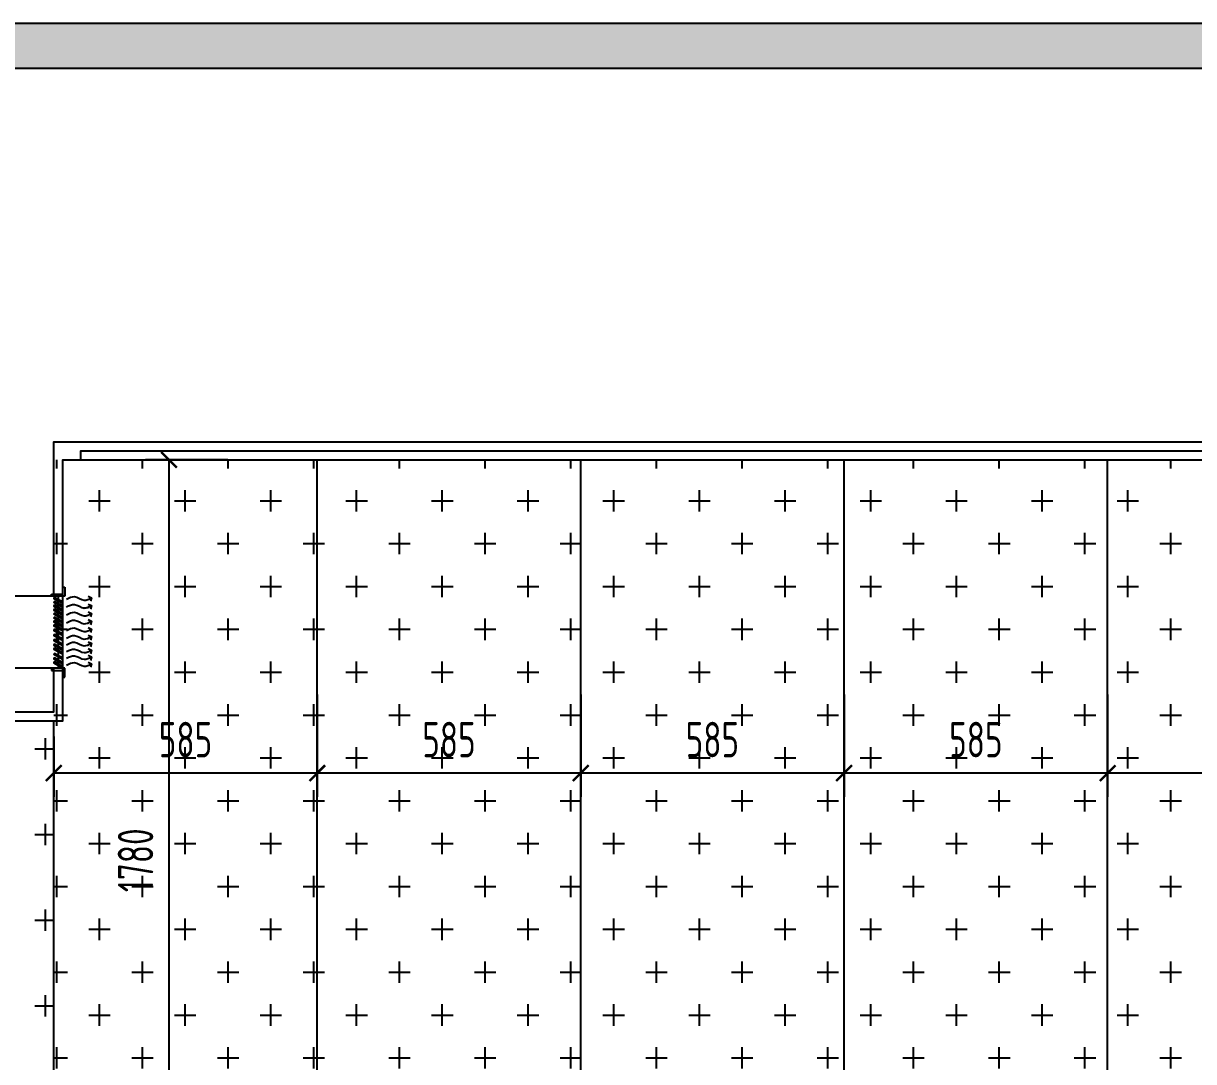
# Model space of a CAD drawing. Header units: millimetres. Extents: x 84706 to 149902, y -6776 to 26155.
# Drawn here: x 138253 to 140854, y 2468 to 4776 of the extents above; entities that cross this region are included whole.
import ezdxf

# ---------------------------------------------------------------- set-up
doc = ezdxf.new("R2010")
doc.units = ezdxf.units.MM
doc.set_wipeout_variables(frame=1)
doc.linetypes.add('DASHED2', pattern=[0.375, 0.25, -0.125])
doc.layers.get('Defpoints').update_dxf_attribs({"color": 250})
for name, color, linetype in [('EE1-【立面造型线（近看）】Elevation modelling line', 144, 'Continuous'), ('EE5-【立面楼板、墙体】Eloorslab_wall', 150, 'Continuous'), ('EE7-【立面填充】Hatch', 250, 'Continuous'), ('EL', 3, 'Continuous'), ('EL-FURN', 30, 'Continuous'), ('EL-立面造型', 30, 'Continuous')]:
    doc.layers.add(name, color=color, linetype=linetype)
doc.styles.add('尺寸标注', font='ARCHS.SHX', dxfattribs={"width": 0.8})
doc.dimstyles.new('海龙1：25', dxfattribs={"dimscale": 25, "dimtxt": 2.25, "dimasz": 1, "dimexe": 1.5, "dimexo": 1, "dimgap": 1, "dimtad": 1, "dimdec": 0, "dimrnd": 5, "dimdsep": 46, "dimtxsty": '尺寸标注', "dimblk": 'ARCHTICK', "dimblk1": 'ARCHTICK', "dimblk2": 'ARCHTICK', "dimcen": 1, "dimclrd": 44, "dimclre": 44, "dimclrt": 2, "dimadec": 0, "dimazin": 0, "dimtfac": 1, "dimtdec": 0, "dimtix": 1, "dimtmove": 2, "dimatfit": 3, "dimldrblk": 'hl_arrow2', "dimfxl": 0, "dimarcsym": 0})

# ---------------------------------------------------------------- blocks, each defined once
blk = doc.blocks.new('*U725')
at = {"layer": 'EE7-【立面填充】Hatch'}
h = blk.add_hatch(dxfattribs=at)
h.set_pattern_fill('YPSGT-钢筋混凝土', color=256, scale=200, pattern_type=2)
h.set_pattern_definition([(45, (0, 0), (-28.284271, 28.284271), []), (50, (0, 0), (143.45204, -12.550436), [15, -165]), (355, (0, 0), (-27.75027, 150.43842), [12, -132]), (100.4514, (11.95, -1.05), (115.70187, 137.8879), [12.74804, -140.22842]), (46.1842, (0, 40), (213.44822, -33.1038), [22.5, -247.5]), (96.6356, (17.79, 37.24), (186.93254, 194.82358), [19.12206, -210.3426]), (351.1842, (0, 40), (186.9324, 194.82373), [18, -198]), (21, (20, 30), (119.38141, -80.523786), [15, -165]), (326, (20, 30), (48.66306, 145.03), [12, -132]), (71.4514, (29.95, 23.29), (168.04452, 64.5061), [12.74804, -140.22842]), (37.5, (0, 0), (2.431971, 66.578771), [0, -130.4, 0, -134, 0, -132.5]), (7.5, (0, 0), (52.613907, 78.882342), [0, -76.4, 0, -127.4, 0, -50.5]), (327.5, (-44.6, 0), (106.764487, -4.510974), [0, -50, 0, -156, 0, -207]), (317.5, (-64.6, 0), (116.637234, 20.020996), [0, -65, 0, -103.6, 0, -147])])
h.paths.add_polyline_path([(150979.9, -83129), (150979.9, -83029), (143999.9, -83029), (143999.9, -83129)])
at = {"layer": 'EE5-【立面楼板、墙体】Eloorslab_wall'}
for p, q in [((150979.9, -83029), (143999.9, -83029)), ((150979.9, -83129), (143999.9, -83129))]:
    blk.add_line(p, q, dxfattribs=at)
blk = doc.blocks.new('_ArchTick')
at = {"color": 2, "linetype": 'ByBlock', "const_width": 0.15}
blk.add_lwpolyline([(-0.5, -0.5), (0.5, 0.5)], dxfattribs=at)
blk = doc.blocks.new('*D1000')
at = {"layer": 'Defpoints', "color": 0, "transparency": 16777216}
for p in [(138576.6, 3805.7), (138742.5, 3805.7), (138760.7, 2025.7)]:
    blk.add_point(p, dxfattribs=at)
at = {"layer": 'EE1-【立面造型线（近看）】Elevation modelling line', "color": 44, "lineweight": -2, "transparency": 16777216}
for p, q in [((138707.5, 3805.7), (138524.1, 3805.7)), ((138576.6, 2025.7), (138576.6, 3805.7)), ((138725.7, 2025.7), (138524.1, 2025.7))]:
    blk.add_line(p, q, dxfattribs=at)
at = {"layer": 'EE1-【立面造型线（近看）】Elevation modelling line', "color": 44, "lineweight": -2, "transparency": 16777216, "xscale": 35, "yscale": 35, "zscale": 35}
for p, rotation in [((138576.6, 3805.7), 90), ((138576.6, 2025.7), 270)]:
    blk.add_blockref('_ArchTick', p, dxfattribs=dict(at, rotation=rotation))
at = {"layer": 'EE1-【立面造型线（近看）】Elevation modelling line', "color": 2, "transparency": 16777216, "insert": (138502.2, 2915.7), "char_height": 78.75, "attachment_point": 5, "rotation": 90, "style": '尺寸标注'}
blk.add_mtext('1780', dxfattribs=at)
blk = doc.blocks.new('hl_arrow2')
at = {"color": 2}
blk.add_line((-0.221, 0), (-1, 0), dxfattribs=at)
blk.add_lwpolyline([(-0.221, 0), (-0.861, -0.689), (-0.654, -0.862), (0, 0), (-0.654, 0.862), (-0.861, 0.689)], close=True, dxfattribs=at)
for points in [[(-0.861, 0.689), (-0.654, 0.862), (-0.221, 0), (0, 0)], [(-0.861, -0.689), (-0.654, -0.862), (-0.221, 0), (0, 0)]]:
    blk.add_solid(points, dxfattribs=at)
blk = doc.blocks.new('*D1032')
at = {"layer": 'Defpoints', "color": 0, "transparency": 16777216}
for p in [(140663.2, 3388.5), (141248.9, 3339.8), (140663.2, 3109.5)]:
    blk.add_point(p, dxfattribs=at)
at = {"layer": 'EL-FURN', "color": 44, "lineweight": -2, "transparency": 16777216}
for p, q in [((140663.2, 3284.5), (140663.2, 3057)), ((141248.9, 3284.5), (141248.9, 3057)), ((141248.9, 3109.5), (140663.2, 3109.5))]:
    blk.add_line(p, q, dxfattribs=at)
at = {"layer": 'EL-FURN', "color": 44, "lineweight": -2, "transparency": 16777216, "xscale": 35, "yscale": 35, "zscale": 35, "rotation": 180}
blk.add_blockref('_ArchTick', (140663.2, 3109.5), dxfattribs=at)
at = {"layer": 'EL-FURN', "color": 44, "lineweight": -2, "transparency": 16777216, "xscale": 35, "yscale": 35, "zscale": 35}
blk.add_blockref('_ArchTick', (141248.9, 3109.5), dxfattribs=at)
at = {"layer": 'EL-FURN', "color": 2, "transparency": 16777216, "insert": (140956.1, 3183.9), "char_height": 78.75, "attachment_point": 5, "style": '尺寸标注'}
blk.add_mtext('585', dxfattribs=at)
blk = doc.blocks.new('*D1033')
at = {"layer": 'Defpoints', "color": 0, "transparency": 16777216}
for p in [(140663.2, 3388.5), (140077.5, 3379.6), (140077.5, 3109.5)]:
    blk.add_point(p, dxfattribs=at)
at = {"layer": 'EL-FURN', "color": 44, "lineweight": -2, "transparency": 16777216}
for p, q in [((140077.5, 3284.5), (140077.5, 3057)), ((140663.2, 3284.5), (140663.2, 3057)), ((140663.2, 3109.5), (140077.5, 3109.5))]:
    blk.add_line(p, q, dxfattribs=at)
at = {"layer": 'EL-FURN', "color": 44, "lineweight": -2, "transparency": 16777216, "xscale": 35, "yscale": 35, "zscale": 35, "rotation": 180}
blk.add_blockref('_ArchTick', (140077.5, 3109.5), dxfattribs=at)
at = {"layer": 'EL-FURN', "color": 44, "lineweight": -2, "transparency": 16777216, "xscale": 35, "yscale": 35, "zscale": 35}
blk.add_blockref('_ArchTick', (140663.2, 3109.5), dxfattribs=at)
at = {"layer": 'EL-FURN', "color": 2, "transparency": 16777216, "insert": (140370.3, 3183.9), "char_height": 78.75, "attachment_point": 5, "style": '尺寸标注'}
blk.add_mtext('585', dxfattribs=at)
blk = doc.blocks.new('*D1034')
at = {"layer": 'Defpoints', "color": 0, "transparency": 16777216}
for p in [(139491.8, 3377.4), (140077.5, 3379.6), (139491.8, 3109.5)]:
    blk.add_point(p, dxfattribs=at)
at = {"layer": 'EL-FURN', "color": 44, "lineweight": -2, "transparency": 16777216}
for p, q in [((139491.8, 3284.5), (139491.8, 3057)), ((140077.5, 3284.5), (140077.5, 3057)), ((140077.5, 3109.5), (139491.8, 3109.5))]:
    blk.add_line(p, q, dxfattribs=at)
at = {"layer": 'EL-FURN', "color": 44, "lineweight": -2, "transparency": 16777216, "xscale": 35, "yscale": 35, "zscale": 35, "rotation": 180}
blk.add_blockref('_ArchTick', (139491.8, 3109.5), dxfattribs=at)
at = {"layer": 'EL-FURN', "color": 44, "lineweight": -2, "transparency": 16777216, "xscale": 35, "yscale": 35, "zscale": 35}
blk.add_blockref('_ArchTick', (140077.5, 3109.5), dxfattribs=at)
at = {"layer": 'EL-FURN', "color": 2, "transparency": 16777216, "insert": (139784.6, 3183.9), "char_height": 78.75, "attachment_point": 5, "style": '尺寸标注'}
blk.add_mtext('585', dxfattribs=at)
blk = doc.blocks.new('*D1035')
at = {"layer": 'Defpoints', "color": 0, "transparency": 16777216}
for p in [(139491.8, 3377.4), (138906.1, 3333.1), (138906.1, 3109.5)]:
    blk.add_point(p, dxfattribs=at)
at = {"layer": 'EL-FURN', "color": 44, "lineweight": -2, "transparency": 16777216}
for p, q in [((138906.1, 3284.5), (138906.1, 3057)), ((139491.8, 3284.5), (139491.8, 3057)), ((139491.8, 3109.5), (138906.1, 3109.5))]:
    blk.add_line(p, q, dxfattribs=at)
at = {"layer": 'EL-FURN', "color": 44, "lineweight": -2, "transparency": 16777216, "xscale": 35, "yscale": 35, "zscale": 35, "rotation": 180}
blk.add_blockref('_ArchTick', (138906.1, 3109.5), dxfattribs=at)
at = {"layer": 'EL-FURN', "color": 44, "lineweight": -2, "transparency": 16777216, "xscale": 35, "yscale": 35, "zscale": 35}
blk.add_blockref('_ArchTick', (139491.8, 3109.5), dxfattribs=at)
at = {"layer": 'EL-FURN', "color": 2, "transparency": 16777216, "insert": (139198.9, 3183.9), "char_height": 78.75, "attachment_point": 5, "style": '尺寸标注'}
blk.add_mtext('585', dxfattribs=at)
blk = doc.blocks.new('*D1036')
at = {"layer": 'Defpoints', "color": 0, "transparency": 16777216}
for p in [(138906.1, 3333.1), (138320.3, 3225.7), (138320.3, 3109.5)]:
    blk.add_point(p, dxfattribs=at)
at = {"layer": 'EL-FURN', "color": 44, "lineweight": -2, "transparency": 16777216}
for p, q in [((138906.1, 3284.5), (138906.1, 3057)), ((138320.3, 3190.7), (138320.3, 3057)), ((138906.1, 3109.5), (138320.3, 3109.5))]:
    blk.add_line(p, q, dxfattribs=at)
at = {"layer": 'EL-FURN', "color": 44, "lineweight": -2, "transparency": 16777216, "xscale": 35, "yscale": 35, "zscale": 35, "rotation": 180}
blk.add_blockref('_ArchTick', (138320.3, 3109.5), dxfattribs=at)
at = {"layer": 'EL-FURN', "color": 44, "lineweight": -2, "transparency": 16777216, "xscale": 35, "yscale": 35, "zscale": 35}
blk.add_blockref('_ArchTick', (138906.1, 3109.5), dxfattribs=at)
at = {"layer": 'EL-FURN', "color": 2, "transparency": 16777216, "insert": (138613.2, 3183.9), "char_height": 78.75, "attachment_point": 5, "style": '尺寸标注'}
blk.add_mtext('585', dxfattribs=at)

msp = doc.modelspace()

# ---------------------------------------------------------------- hatches: boundary and pattern name
at = {"layer": 'EE1-【立面造型线（近看）】Elevation modelling line'}
h = msp.add_hatch(dxfattribs=at)
h.set_pattern_fill('CROSS', color=250, scale=15, double=1)
h.set_pattern_definition([(0, (-1548.94, -21411), (95.25, 95.25), [47.625, -142.875]), (90, (-1525.12, -21434.81), (-95.25, 95.25), [47.625, -142.875])])
h.paths.add_polyline_path([(138320.3, 3225.7), (138220.3, 3225.7), (138220.3, 3235.7), (138210.3, 3235.7), (138210.3, 3225.7), (138110.3, 3225.7), (138110.3, 905.7), (138320.3, 905.7)])

# ---------------------------------------------------------------- linework, layer by layer
at = {"layer": 'EE1-【立面造型线（近看）】Elevation modelling line', "color": 148}
for p, q in [((138906.1, 1525.7), (138906.1, 3805.7)), ((139491.8, 1525.7), (139491.8, 3805.7)), ((140077.5, 1525.7), (140077.5, 3805.7)), ((140663.2, 1525.7), (140663.2, 3805.7))]:
    msp.add_line(p, q, dxfattribs=at)
at = {"layer": 'EE1-【立面造型线（近看）】Elevation modelling line'}
msp.add_line((138320.3, 825.7), (138320.3, 3225.7), dxfattribs=at)
at = {"layer": 'EL', "color": 250, "elevation": 0}
for points in [[(138397, 3502.7), (138404.1, 3499.3), (138401.9, 3491.5)], [(138397, 3502.7), (138404.1, 3499.3), (138401.9, 3491.5)], [(138397, 3485.3), (138404.1, 3481.9), (138401.9, 3474.1)], [(138397, 3485.3), (138404.1, 3481.9), (138401.9, 3474.1)], [(138397, 3467.9), (138404.1, 3464.5), (138401.9, 3456.6)], [(138397, 3467.9), (138404.1, 3464.5), (138401.9, 3456.6)], [(138397, 3450.5), (138404.1, 3447), (138401.9, 3439.2)], [(138397, 3433), (138404.1, 3429.6), (138401.9, 3421.8)], [(138397, 3416.3), (138404.1, 3412.9), (138401.9, 3405.1)], [(138397, 3401.4), (138404.1, 3398), (138401.9, 3390.2)], [(138397, 3386.2), (138404.1, 3382.7), (138401.9, 3374.9)], [(138397, 3371.3), (138404.1, 3367.9), (138401.9, 3360)], [(138397, 3356), (138404.1, 3352.6), (138401.9, 3344.8)]]:
    msp.add_lwpolyline(points, dxfattribs=at)
at = {"layer": 'EL-FURN', "color": 4}
msp.add_lwpolyline([(136220.3, 3545.7), (136540.3, 3545.7), (136540.3, 3245.7), (138220.3, 3245.7), (138220.3, 3245.7), (138320.3, 3245.7), (138320.3, 3845.7), (142720.3, 3845.7)], dxfattribs=at)
at = {"layer": 'EL-立面造型', "color": 250}
msp.add_line((138360.3, 3805.7), (142360.3, 3805.7), dxfattribs=at)
at = {"layer": 'EL-立面造型', "color": 1}
msp.add_line((138320.3, 3292.4), (138320.3, 3292.4), dxfattribs=at)

# ---------------------------------------------------------------- dimensions: what is measured, and where the dimension line sits
at = {"layer": 'EE1-【立面造型线（近看）】Elevation modelling line'}
dim = msp.add_linear_dim(base=(138576.6, 3805.7), p1=(138760.7, 2025.7), p2=(138742.5, 3805.7), angle=90, dimstyle='海龙1：25', override={"dimscale": 35}, dxfattribs=at)
dim.commit()
dim.dimension.update_dxf_attribs({"geometry": '*D1000', "text_midpoint": (138502.2, 2915.7)})
at = {"layer": 'EL-FURN'}
for base, p1, p2, picture, middle in [((140077.5, 3109.5), (140663.2, 3388.5), (140077.5, 3379.6), '*D1033', (140370.3, 3183.9)), ((140663.2, 3109.5), (141248.9, 3339.8), (140663.2, 3388.5), '*D1032', (140956.1, 3183.9)), ((138906.1, 3109.5), (139491.8, 3377.4), (138906.1, 3333.1), '*D1035', (139198.9, 3183.9)), ((139491.8, 3109.5), (140077.5, 3379.6), (139491.8, 3377.4), '*D1034', (139784.6, 3183.9))]:
    dim = msp.add_linear_dim(base=base, p1=p1, p2=p2, dimstyle='海龙1：25', override={"dimscale": 35}, dxfattribs=at)
    dim.commit()
    dim.dimension.update_dxf_attribs({"geometry": picture, "text_midpoint": middle})

# ---------------------------------------------------------------- next in the draw order: wipeouts: each hides what was drawn before it
at = {"color": 136, "linetype": 'DASHED2', "ltscale": 200}
msp.add_wipeout([(138345.1, 3502.4), (138175, 3502.4), (138175, 3342.4), (138345.1, 3342.4)], dxfattribs=at).translate(0, 0, 0).dxf.layer = 'EL'

# ---------------------------------------------------------------- next in the draw order: hatches: boundary and pattern name
at = {"layer": 'EE1-【立面造型线（近看）】Elevation modelling line'}
h = msp.add_hatch(dxfattribs=at)
h.set_pattern_fill('CROSS', color=250, scale=15, double=1)
h.paths.add_polyline_path([(142420.3, 3805.7), (138320.3, 3805.7), (138320.3, 2025.7), (142420.3, 2025.7)])

# ---------------------------------------------------------------- next in the draw order: linework, layer by layer
at = {"layer": 'EL', "color": 8}
for p, q in [((138315.1, 3502.4, 0), (138175, 3502.4, 0)), ((138330.1, 3502.4, 0), (138330.1, 3342.4, 0)), ((138315.1, 3342.4, 0), (138175, 3342.4, 0))]:
    msp.add_line(p, q, dxfattribs=at)
at = {"layer": 'EL', "color": 136, "linetype": 'DASHED2', "ltscale": 200, "elevation": 0}
for points in [[(138345.1, 3522.4), (138345.1, 3502.4), (138315.1, 3502.4), (138315.1, 3507.4), (138340.3, 3507.4), (138340.3, 3522.4), (138345.1, 3522.4)], [(138345.1, 3322.4), (138345.1, 3342.4), (138315.1, 3342.4), (138315.1, 3337.4), (138340.3, 3337.4), (138340.3, 3322.4), (138345.1, 3322.4)]]:
    msp.add_lwpolyline(points, dxfattribs=at)
at = {"layer": 'EL', "color": 250, "elevation": 0}
for points in [[(138340.6, 3489.1), (138322, 3499.9), (138320.8, 3497.9), (138339.5, 3487.1)], [(138340.6, 3480.4), (138322, 3491.2), (138320.8, 3489.2), (138339.5, 3478.4)], [(138340.6, 3471.7), (138322, 3482.5), (138320.8, 3480.5), (138339.5, 3469.7)], [(138340.6, 3463), (138322, 3473.8), (138320.8, 3471.8), (138339.5, 3461)], [(138340.6, 3454.3), (138322, 3465.1), (138320.8, 3463.1), (138339.5, 3452.3)], [(138340.6, 3445.6), (138322, 3456.4), (138320.8, 3454.3), (138339.5, 3443.6)], [(138340.6, 3436.9), (138322, 3447.6), (138320.8, 3445.6), (138339.5, 3434.9)], [(138340.6, 3428.2), (138322, 3438.9), (138320.8, 3436.9), (138339.5, 3426.1)], [(138340.6, 3417.9), (138322, 3428.6), (138320.8, 3426.6), (138339.5, 3415.9)], [(138340.6, 3406.8), (138322, 3417.6), (138320.8, 3415.5), (138339.5, 3404.8)], [(138340.6, 3395.3), (138322, 3406.1), (138320.8, 3404.1), (138339.5, 3393.3)], [(138340.6, 3385), (138322, 3395.8), (138320.8, 3393.8), (138339.5, 3383)], [(138340.6, 3376.3), (138322, 3387.1), (138320.8, 3385.1), (138339.5, 3374.3)], [(138340.6, 3364.8), (138322, 3375.6), (138320.8, 3373.6), (138339.5, 3362.8)], [(138340.6, 3354.5), (138322, 3365.3), (138320.8, 3363.3), (138339.5, 3352.5)], [(138340.6, 3345.8), (138322, 3356.6), (138320.8, 3354.6), (138339.5, 3343.8)]]:
    msp.add_lwpolyline(points, close=True, dxfattribs=at)
at = {"layer": 'EL', "color": 250}
for points in [[(138348.9, 3496, 0), (138354.9, 3499.2, 0), (138368, 3506.2, 0), (138386.1, 3489.5, 0), (138398.7, 3496.4, 0), (138404.1, 3499.3, 0)], [(138348.9, 3496, 0), (138354.9, 3499.2, 0), (138368, 3506.2, 0), (138386.1, 3489.5, 0), (138398.7, 3496.4, 0), (138404.1, 3499.3, 0)], [(138348.9, 3478.6, 0), (138354.9, 3481.7, 0), (138368, 3488.8, 0), (138386.1, 3472.1, 0), (138398.7, 3479, 0), (138404.1, 3481.9, 0)], [(138348.9, 3478.6, 0), (138354.9, 3481.7, 0), (138368, 3488.8, 0), (138386.1, 3472.1, 0), (138398.7, 3478.9, 0), (138404.1, 3481.9, 0)], [(138348.9, 3461.2, 0), (138354.9, 3464.3, 0), (138368, 3471.3, 0), (138386.1, 3454.7, 0), (138398.7, 3461.5, 0), (138404.1, 3464.5, 0)], [(138348.9, 3461.2, 0), (138354.9, 3464.3, 0), (138368, 3471.3, 0), (138386.1, 3454.7, 0), (138398.7, 3461.5, 0), (138404.1, 3464.5, 0)], [(138348.9, 3443.7, 0), (138354.9, 3446.9, 0), (138368, 3453.9, 0), (138386.1, 3437.3, 0), (138398.7, 3444.1, 0), (138404.1, 3447, 0)], [(138348.9, 3426.3, 0), (138354.9, 3429.5, 0), (138368, 3436.5, 0), (138386.1, 3419.8, 0), (138398.7, 3426.7, 0), (138404.1, 3429.6, 0)], [(138348.9, 3409.6, 0), (138354.9, 3412.8, 0), (138368, 3419.8, 0), (138386.1, 3403.1, 0), (138398.7, 3410, 0), (138404.1, 3412.9, 0)], [(138348.9, 3394.7, 0), (138354.9, 3397.9, 0), (138368, 3404.9, 0), (138386.1, 3388.2, 0), (138398.7, 3395.1, 0), (138404.1, 3398, 0)], [(138348.9, 3379.5, 0), (138354.9, 3382.6, 0), (138368, 3389.6, 0), (138386.1, 3373, 0), (138398.7, 3379.8, 0), (138404.1, 3382.7, 0)], [(138348.9, 3364.6, 0), (138354.9, 3367.7, 0), (138368, 3374.7, 0), (138386.1, 3358.1, 0), (138398.7, 3364.9, 0), (138404.1, 3367.9, 0)], [(138348.9, 3349.3, 0), (138354.9, 3352.5, 0), (138368, 3359.5, 0), (138386.1, 3342.8, 0), (138398.7, 3349.7, 0), (138404.1, 3352.6, 0)]]:
    msp.add_open_spline(points, degree=3, knots=[0, 0, 0, 0, 18.584802, 41.302708, 58.293338, 58.293338, 58.293338, 58.293338], dxfattribs=at)
at = {"layer": 'EL-FURN'}
msp.add_lwpolyline([(138220.3, 3225.7), (138340.3, 3225.7), (138340.3, 3805.7), (138380.3, 3805.7), (138380.3, 3825.7), (142360.3, 3825.7), (142360.3, 3805.7), (142400.3, 3805.7), (142400.3, 3225.7), (142420.3, 3225.7)], dxfattribs=at)

# ---------------------------------------------------------------- next in the draw order: block references
msp.add_blockref('*U725', (-8019.6, 87804.7))

# ---------------------------------------------------------------- next in the draw order: dimensions: what is measured, and where the dimension line sits
dim = msp.add_linear_dim(base=(138320.3, 3109.5), p1=(138906.1, 3333.1), p2=(138320.3, 3225.7), dimstyle='海龙1：25', override={"dimscale": 35}, dxfattribs=at)
dim.commit()
dim.dimension.update_dxf_attribs({"geometry": '*D1036', "text_midpoint": (138613.2, 3183.9)})

doc.saveas('drawing.dxf')
